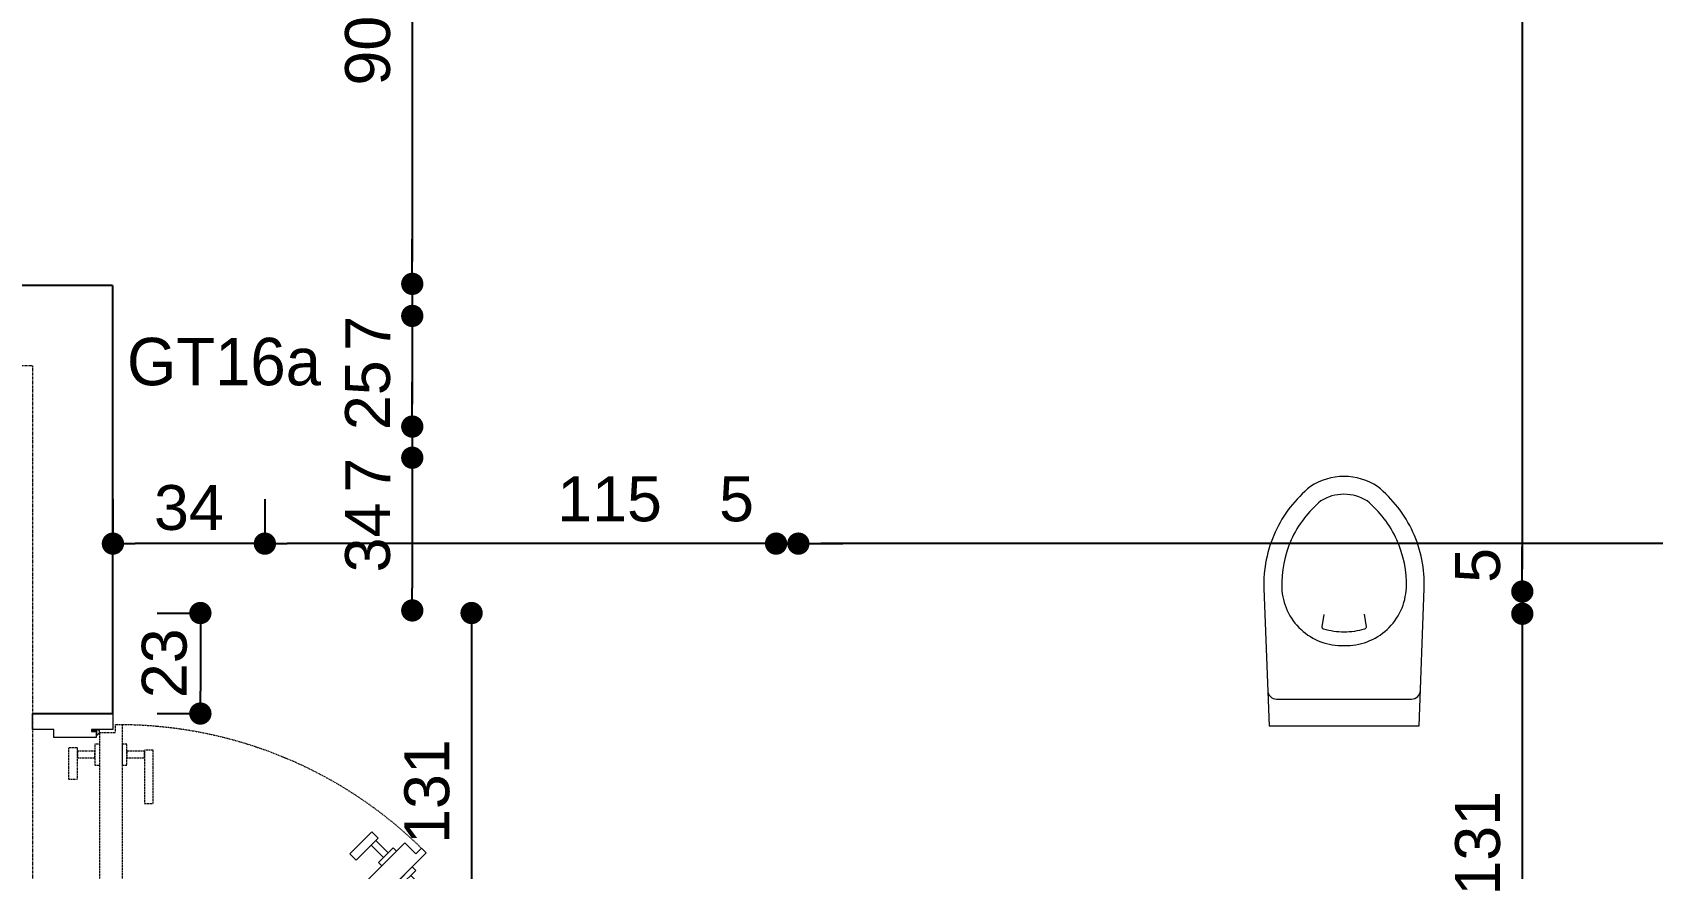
# Model space of a CAD drawing. Header units: centimetres. Extents: x 16433 to 114398, y -50094 to -12305.
# Drawn here: x 31915.9 to 32279.7, y -28917.2 to -28729.3 of the extents above; entities that cross this region are included whole.
import ezdxf

# ---------------------------------------------------------------- set-up
doc = ezdxf.new("R2010")
doc.units = ezdxf.units.CM
doc.header["$LTSCALE"] = 0.5
doc.linetypes.add('Style de ligne -1', pattern=[0.41664, 0.20828, -0.20836])
doc.linetypes.add('Style de ligne -16', pattern=[0.192476, 0.123031, -0.069444])
doc.layers.get('0').update_dxf_attribs({"linetype": 'CONTINUOUS'})
doc.layers.get('DEFPOINTS').update_dxf_attribs({"linetype": 'CONTINUOUS'})
doc.layers.add('3-BAT C-Niveau -2', color=7, linetype='CONTINUOUS')
doc.styles.add('Futura Book', font='')
doc.styles.add('Geneva', font='')
doc.styles.add('Helvetica', font='')
doc.styles.get('Futura Book').set_extended_font_data('Futura Book')
doc.styles.get('Geneva').set_extended_font_data('Geneva')
doc.styles.get('Helvetica').set_extended_font_data('Helvetica')
doc.dimstyles.new('IS', dxfattribs={"dimtxt": 10.08724, "dimasz": 5.007446, "dimexe": 2, "dimexo": 10, "dimgap": 3, "dimtad": 1, "dimdec": 1, "dimtxsty": 'Helvetica', "dimblk": 'DOT', "dimblk1": 'DOT', "dimblk2": 'DOT', "dimcen": 0, "dimdle": 10, "dimazin": 0, "dimtfac": 0.8, "dimtdec": 1, "dimtix": 1, "dimtmove": 0, "dimatfit": 0, "dimldrblk": 'VW_FILLEDARROW-1', "dimfxl": 10, "dimfxlon": 1, "dimfrac": 2, "dimtolj": 1, "dimarcsym": 0})

# ---------------------------------------------------------------- blocks, each defined once
blk = doc.blocks.new('Groupe-5-1')
at = {"color": 7, "linetype": 'Continuous', "lineweight": 18, "flags": 128}
for points in [[(17117.42, -46589.14), (17123.7, -46622.25), (17154.2, -46617.63, 0.116334), (17166.19, -46612.78, 0.116144), (17174.74, -46603.09, 0.147727), (17175.58, -46595.25, 0.147725), (17171.94, -46588.27), (17171.93, -46588.27, 0.11673), (17160.42, -46582.39, 0.115952), (17147.49, -46582.26)], [(17138.28, -46602.33), (17138.28, -46602.34, 0.197992), (17143.6, -46611.16, 0.198081), (17153.6, -46613.66, 0.114919), (17163.8, -46609.56), (17163.8, -46609.55, 0.115526), (17171.13, -46601.36, 0.142778), (17171.65, -46595.99, 0.142778), (17169.2, -46591.19, 0.114832), (17159.39, -46586.26), (17159.37, -46586.25, 0.115368), (17148.39, -46586.18, 0.198081), (17140, -46592.17, 0.198023), (17138.28, -46602.33)]]:
    blk.add_lwpolyline(points, format="xyb", close=True, dxfattribs=at)
for points in [[(17125.15, -46587.36), (17125.15, -46587.36, 0.193855), (17123.92, -46588.22), (17123.91, -46588.23, 0.192143), (17123.63, -46589.69), (17129.28, -46619.46), (17129.28, -46619.46, 0.194357), (17130.09, -46620.72, 0.193855), (17131.54, -46621.06), (17131.55, -46621.06)], [(17145.99, -46605.44), (17143.33, -46606.4, -0.192032), (17142.97, -46606.38), (17142.97, -46606.38), (17142.97, -46606.38, -0.187463), (17142.71, -46606.15, -0.069687), (17141.23, -46601.78), (17141.23, -46601.77, -0.069688), (17141.01, -46597.16, -0.17618), (17141.15, -46596.84), (17141.16, -46596.83, -0.18073), (17141.49, -46596.7), (17141.49, -46596.7), (17144.31, -46596.6)]]:
    blk.add_lwpolyline(points, format="xyb", dxfattribs=at)
blk = doc.blocks.new('PORTES 93_204')
at = {"color": 7, "linetype": 'Continuous', "lineweight": 18}
blk.add_line((10.41, 11.34), (6.87, 14.87), dxfattribs=at)
at = {"color": 8, "linetype": 'Style de ligne -16', "lineweight": 18, "true_color": 0x808080}
blk.add_line((9.01, 6.14), (9.01, 11.14), dxfattribs=at)
at = {"color": 7, "linetype": 'Continuous', "lineweight": 5}
blk.add_line((3.44, 8.68), (3.44, 9.56), dxfattribs=at)
at = {"color": 7, "linetype": 'Continuous', "lineweight": 18, "flags": 128}
for points in [[(62.4, 80.3), (63.81, 78.88), (55.33, 70.4), (53.91, 71.81)], [(63.64, 78.71), (66.4, 75.94), (65.34, 74.88), (62.58, 77.65)], [(67.54, 77.07), (68.3, 76.3), (64.98, 72.98), (64.21, 73.75)], [(69.29, 68.68), (68.52, 69.44), (71.84, 72.77), (72.61, 72)], [(73.18, 67.04), (70.42, 69.81), (71.48, 70.87), (74.24, 68.1)], [(71.24, 62.27), (69.82, 63.68), (74.77, 68.63), (76.19, 67.22)], [(6.62, 11.53), (7.29, 12.2), (8.6, 10.88), (7.94, 10.22)], [(5.88, 4.34), (5.88, 5.84), (6.02, 5.98), (6.7, 5.98), (7.12, 5.56), (7.12, 5.44), (6.2, 5.44), (6.2, 4.34)], [(99.12, 4.34), (99.12, 5.84), (98.98, 5.98), (98.3, 5.98), (97.88, 5.56), (97.88, 5.44), (98.8, 5.44), (98.8, 4.34)]]:
    blk.add_lwpolyline(points, close=True, dxfattribs=at)
at = {"color": 7, "linetype": 'Continuous', "lineweight": 13, "flags": 128}
for points in [[(3.82, 11.82), (4.88, 10.76), (6.14, 12.01), (8.61, 9.54), (73.71, 74.64), (71.24, 77.12), (72.5, 78.38), (71.44, 79.44)], [(2.24, -8.95), (2.24, 9.05), (5.8, 9.05), (5.8, 4.24), (6.3, 4.24), (6.3, 5.35), (7.6, 5.35), (7.6, -4.15), (5.8, -4.15), (5.8, -8.95)], [(102.76, 9.05), (99.2, 9.05), (99.2, 4.24), (98.7, 4.24), (98.7, 5.35), (97.4, 5.35), (97.4, -4.15), (99.2, -4.15), (99.2, -8.95), (102.76, -8.95)]]:
    blk.add_lwpolyline(points, close=True, dxfattribs=at)
at = {"color": 8, "linetype": 'Style de ligne -16', "lineweight": 18, "true_color": 0x808080, "flags": 128}
for points in [[(82.53, 16.14), (82.53, 18.14), (94.53, 18.14), (94.53, 16.14)], [(92.78, 12.23), (92.78, 16.14), (94.28, 16.14), (94.28, 12.23)], [(4.69, 11.14), (4.69, 9.64), (6.47, 9.64), (6.47, 6.14), (98.53, 6.14), (98.53, 9.64), (100.31, 9.64), (100.31, 11.14)], [(91.18, 11.14), (91.18, 12.23), (95.88, 12.23), (95.88, 11.14)], [(6.47, 8.96), (7.41, 8.96), (7.41, 7.1), (6.47, 7.1)], [(91.18, 5.05), (91.18, 6.14), (95.88, 6.14), (95.88, 5.05)], [(92.78, 1.14), (92.78, 5.05), (94.28, 5.05), (94.28, 1.14)], [(88.03, -0.86), (88.03, 1.14), (95.03, 1.14), (95.03, -0.86)]]:
    blk.add_lwpolyline(points, close=True, dxfattribs=at)
at = {"color": 7, "linetype": 'Continuous', "lineweight": 5, "flags": 128}
for points in [[(4.58, 11.05), (4.11, 10.58, 0.143165), (3.92, 10.92, 0.143165), (3.58, 11.1), (4.06, 11.58)], [(3.07, 9.05), (3.07, 9.85, 0.143165), (3.44, 9.74, 0.143165), (3.81, 9.85), (3.81, 9.05)], [(4.69, 10.06), (4.02, 10.06, 0.143165), (4.13, 10.43, 0.143165), (4.02, 10.8), (4.69, 10.8)]]:
    blk.add_lwpolyline(points, format="xyb", close=True, dxfattribs=at)
at = {"color": 7, "linetype": 'Continuous', "lineweight": 18, "flags": 128}
blk.add_lwpolyline([(6.34, 11.42), (5.8, 11.14), (5.19, 10.53), (4.99, 10.73), (5.56, 11.3), (6.28, 11.53), (6.34, 11.42)], dxfattribs=at)
at = {"color": 7, "linetype": 'Continuous', "lineweight": 5, "flags": 128}
for points in [[(2.73, 9.05), (4.75, 9.05), (4.75, 8.68), (2.73, 8.68)], [(2.87, 8.68), (3.44, 8.68), (3.44, 6.99), (2.87, 6.99)], [(3.44, 8.68), (4.01, 8.68), (4.01, 6.99), (3.44, 6.99)]]:
    blk.add_lwpolyline(points, close=True, dxfattribs=at)
at = {"color": 8, "linetype": 'Style de ligne -16', "lineweight": 18, "true_color": 0x808080, "flags": 128}
blk.add_lwpolyline([(6.19, 9.08), (5.61, 9.26), (4.75, 9.26), (4.75, 9.54), (5.55, 9.54), (6.23, 9.2), (6.19, 9.08)], dxfattribs=at)
at = {"color": 7, "linetype": 'Continuous', "lineweight": 5}
for radius in [0.689, 0.429]:
    blk.add_circle((3.44, 10.43), radius, dxfattribs=at)
at = {"color": 8, "linetype": 'Style de ligne -16', "lineweight": 18, "true_color": 0x808080}
blk.add_arc((3.44, 10.43), 96.88, 0.4199, 44.5328, dxfattribs=at)
at = {"color": 7, "insert": (23.88, 22.06), "char_height": 7.5516, "width": 66.7422, "attachment_point": 1, "rotation": 45, "line_spacing_factor": 0.962448, "style": 'Futura Book'}
blk.add_mtext('\\pt26.348,53.073;PP 93*204\\PPF 1/4h\\P', dxfattribs=at)
blk = doc.blocks.new('_DOT')
at = {"color": 0, "linetype": 'ByBlock', "lineweight": -2}
blk.add_line((-0.5, 0), (-1, 0), dxfattribs=at)
at = {"color": 0, "linetype": 'ByBlock', "const_width": 0.5}
blk.add_lwpolyline([(-0.25, 0, 1), (0.25, 0, 1)], format="xyb", close=True, dxfattribs=at)
blk = doc.blocks.new('*D2441')
at = {"layer": '3-BAT C-Niveau -2', "color": 0, "linetype": 'Continuous', "lineweight": -2, "transparency": 16777216}
blk.add_line((31895.04, -28809.16), (31895.04, -30245.77), dxfattribs=at)
at = {"layer": 'DEFPOINTS', "color": 0, "linetype": 'Continuous', "transparency": 16777216}
for p in [(31865.22, -28804.15), (31895.04, -30250.78), (31915.94, -30250.78)]:
    blk.add_point(p, dxfattribs=at)
at = {"layer": '3-BAT C-Niveau -2', "color": 0, "linetype": 'Continuous', "lineweight": -2, "transparency": 16777216, "xscale": 5.007446289062499, "yscale": 5.007446289062499, "zscale": 5.007446289062499}
for p, rotation in [((31895.04, -28804.15), 90), ((31895.04, -30250.78), 270)]:
    blk.add_blockref('_DOT', p, dxfattribs=dict(at, rotation=rotation))
at = {"layer": '3-BAT C-Niveau -2', "color": 0, "linetype": 'Continuous', "lineweight": 5, "transparency": 16777216, "insert": (31885.05, -29657.74), "char_height": 10.087, "attachment_point": 5, "rotation": 90, "style": 'Helvetica'}
blk.add_mtext('\\A1;1447', dxfattribs=at)
blk = doc.blocks.new('VW_FILLEDARROW-1')
at = {"color": 0, "linetype": 'Continuous', "lineweight": 5, "flags": 128}
blk.add_lwpolyline([(-1.997, 0.535), (0, 0), (-1.997, -0.535)], close=True, dxfattribs=at)
blk = doc.blocks.new('*D2526')
at = {"layer": '3-BAT C-Niveau -2', "color": 0, "linetype": 'Continuous', "lineweight": -2, "transparency": 16777216}
blk.add_line((32250.48, -28864.92), (32250.48, -28985.99), dxfattribs=at)
at = {"layer": 'DEFPOINTS', "color": 0, "linetype": 'Continuous', "transparency": 16777216}
for p in [(32401.77, -28859.91), (32250.48, -28990.99), (32256.34, -28990.99)]:
    blk.add_point(p, dxfattribs=at)
at = {"layer": '3-BAT C-Niveau -2', "color": 0, "linetype": 'Continuous', "lineweight": -2, "transparency": 16777216, "xscale": 5.007446289062499, "yscale": 5.007446289062499, "zscale": 5.007446289062499}
for p, rotation in [((32250.48, -28859.91), 90), ((32250.48, -28990.99), 270)]:
    blk.add_blockref('_DOT', p, dxfattribs=dict(at, rotation=rotation))
at = {"layer": '3-BAT C-Niveau -2', "color": 0, "linetype": 'Continuous', "lineweight": 5, "transparency": 16777216, "insert": (32240.5, -28911.46), "char_height": 10.087, "attachment_point": 5, "rotation": 90, "style": 'Helvetica'}
blk.add_mtext('\\A1;131', dxfattribs=at)
blk = doc.blocks.new('*D2527')
at = {"layer": '3-BAT C-Niveau -2', "color": 0, "linetype": 'Continuous', "lineweight": -2, "transparency": 16777216}
for p, q in [((32250.48, -28849.91), (32250.48, -28844.9)), ((32250.48, -28854.91), (32250.48, -28859.91)), ((32250.48, -28864.92), (32250.48, -28869.93))]:
    blk.add_line(p, q, dxfattribs=at)
at = {"layer": 'DEFPOINTS', "color": 0, "linetype": 'Continuous', "transparency": 16777216}
for p in [(32241.04, -28854.91), (32250.48, -28859.91), (32401.77, -28859.91)]:
    blk.add_point(p, dxfattribs=at)
at = {"layer": '3-BAT C-Niveau -2', "color": 0, "linetype": 'Continuous', "lineweight": -2, "transparency": 16777216, "xscale": 5.007446289062499, "yscale": 5.007446289062499, "zscale": 5.007446289062499}
for p, rotation in [((32250.48, -28854.91), 270), ((32250.48, -28859.91), 90)]:
    blk.add_blockref('_DOT', p, dxfattribs=dict(at, rotation=rotation))
at = {"layer": '3-BAT C-Niveau -2', "color": 0, "linetype": 'Continuous', "lineweight": 5, "transparency": 16777216, "insert": (32240.5, -28849.04), "char_height": 10.087, "attachment_point": 5, "rotation": 90, "style": 'Helvetica'}
blk.add_mtext('\\A1;5', dxfattribs=at)
blk = doc.blocks.new('*D2528')
at = {"layer": '3-BAT C-Niveau -2', "color": 0, "linetype": 'Continuous', "lineweight": -2, "transparency": 16777216}
blk.add_line((32250.48, -28403.96), (32250.48, -28849.91), dxfattribs=at)
at = {"layer": 'DEFPOINTS', "color": 0, "linetype": 'Continuous', "transparency": 16777216}
for p in [(32227.64, -28398.95), (32241.04, -28854.91), (32250.48, -28854.91)]:
    blk.add_point(p, dxfattribs=at)
at = {"layer": '3-BAT C-Niveau -2', "color": 0, "linetype": 'Continuous', "lineweight": -2, "transparency": 16777216, "xscale": 5.007446289062499, "yscale": 5.007446289062499, "zscale": 5.007446289062499}
for p, rotation in [((32250.48, -28398.95), 90), ((32250.48, -28854.91), 270)]:
    blk.add_blockref('_DOT', p, dxfattribs=dict(at, rotation=rotation))
at = {"layer": '3-BAT C-Niveau -2', "color": 0, "linetype": 'Continuous', "lineweight": 5, "transparency": 16777216, "insert": (32242.44, -28626.93), "char_height": 10.087, "attachment_point": 5, "rotation": 90, "style": 'Helvetica'}
blk.add_mtext('\\A1;456', dxfattribs=at)
blk = doc.blocks.new('*D2559')
at = {"layer": '3-BAT C-Niveau -2', "color": 0, "linetype": 'Continuous', "lineweight": -2, "transparency": 16777216}
for p, q in [((31934, -28834.15), (31934, -28846.15)), ((31968.12, -28834.15), (31968.12, -28846.15)), ((31963.11, -28844.15), (31939.01, -28844.15))]:
    blk.add_line(p, q, dxfattribs=at)
at = {"layer": 'DEFPOINTS', "color": 0, "linetype": 'Continuous', "transparency": 16777216}
for p in [(31934, -28820.05), (31968.12, -28820.05), (31934, -28844.15)]:
    blk.add_point(p, dxfattribs=at)
at = {"layer": '3-BAT C-Niveau -2', "color": 0, "linetype": 'Continuous', "lineweight": -2, "transparency": 16777216, "xscale": 5.007446289062499, "yscale": 5.007446289062499, "zscale": 5.007446289062499, "rotation": 180}
blk.add_blockref('_DOT', (31934, -28844.15), dxfattribs=at)
at = {"layer": '3-BAT C-Niveau -2', "color": 0, "linetype": 'Continuous', "lineweight": -2, "transparency": 16777216, "xscale": 5.007446289062499, "yscale": 5.007446289062499, "zscale": 5.007446289062499}
blk.add_blockref('_DOT', (31968.12, -28844.15), dxfattribs=at)
at = {"layer": '3-BAT C-Niveau -2', "color": 0, "linetype": 'Continuous', "lineweight": 5, "transparency": 16777216, "insert": (31951.06, -28836.11), "char_height": 10.087, "attachment_point": 5, "style": 'Helvetica'}
blk.add_mtext('\\A1;34', dxfattribs=at)
blk = doc.blocks.new('*D2560')
at = {"layer": '3-BAT C-Niveau -2', "color": 0, "linetype": 'Continuous', "lineweight": -2, "transparency": 16777216}
for p, q in [((31968.12, -28834.15), (31968.12, -28846.15)), ((32077.92, -28844.15), (31973.12, -28844.15)), ((32082.92, -28844.15), (32082.92, -28846.15))]:
    blk.add_line(p, q, dxfattribs=at)
at = {"layer": 'DEFPOINTS', "color": 0, "linetype": 'Continuous', "transparency": 16777216}
for p in [(31968.12, -28820.05), (32082.92, -28840.15), (31968.12, -28844.15)]:
    blk.add_point(p, dxfattribs=at)
at = {"layer": '3-BAT C-Niveau -2', "color": 0, "linetype": 'Continuous', "lineweight": -2, "transparency": 16777216, "xscale": 5.007446289062499, "yscale": 5.007446289062499, "zscale": 5.007446289062499, "rotation": 180}
blk.add_blockref('_DOT', (31968.12, -28844.15), dxfattribs=at)
at = {"layer": '3-BAT C-Niveau -2', "color": 0, "linetype": 'Continuous', "lineweight": -2, "transparency": 16777216, "xscale": 5.007446289062499, "yscale": 5.007446289062499, "zscale": 5.007446289062499}
blk.add_blockref('_DOT', (32082.92, -28844.15), dxfattribs=at)
at = {"layer": '3-BAT C-Niveau -2', "color": 0, "linetype": 'Continuous', "lineweight": 5, "transparency": 16777216, "insert": (32045.52, -28834.17), "char_height": 10.087, "attachment_point": 5, "style": 'Helvetica'}
blk.add_mtext('\\A1;115', dxfattribs=at)
blk = doc.blocks.new('*D2561')
at = {"layer": '3-BAT C-Niveau -2', "color": 0, "linetype": 'Continuous', "lineweight": -2, "transparency": 16777216}
for p, q in [((32077.92, -28844.15), (32072.91, -28844.15)), ((32082.92, -28844.15), (32082.92, -28846.15)), ((32087.92, -28844.15), (32082.92, -28844.15)), ((32087.92, -28844.15), (32087.92, -28846.15)), ((32092.93, -28844.15), (32097.94, -28844.15))]:
    blk.add_line(p, q, dxfattribs=at)
at = {"layer": 'DEFPOINTS', "color": 0, "linetype": 'Continuous', "transparency": 16777216}
for p in [(32087.92, -28837.98), (32082.92, -28840.15), (32082.92, -28844.15)]:
    blk.add_point(p, dxfattribs=at)
at = {"layer": '3-BAT C-Niveau -2', "color": 0, "linetype": 'Continuous', "lineweight": -2, "transparency": 16777216, "xscale": 5.007446289062499, "yscale": 5.007446289062499, "zscale": 5.007446289062499}
blk.add_blockref('_DOT', (32082.92, -28844.15), dxfattribs=at)
at = {"layer": '3-BAT C-Niveau -2', "color": 0, "linetype": 'Continuous', "lineweight": -2, "transparency": 16777216, "xscale": 5.007446289062499, "yscale": 5.007446289062499, "zscale": 5.007446289062499, "rotation": 180}
blk.add_blockref('_DOT', (32087.92, -28844.15), dxfattribs=at)
at = {"layer": '3-BAT C-Niveau -2', "color": 0, "linetype": 'Continuous', "lineweight": 5, "transparency": 16777216, "insert": (32074.04, -28834.17), "char_height": 10.087, "attachment_point": 5, "style": 'Helvetica'}
blk.add_mtext('\\A1;5', dxfattribs=at)
blk = doc.blocks.new('*D2562')
at = {"layer": '3-BAT C-Niveau -2', "color": 0, "linetype": 'Continuous', "lineweight": -2, "transparency": 16777216}
for p, q in [((32087.92, -28844.15), (32087.92, -28846.15)), ((32590.27, -28844.15), (32092.93, -28844.15)), ((32595.28, -28844.15), (32595.28, -28846.15))]:
    blk.add_line(p, q, dxfattribs=at)
at = {"layer": 'DEFPOINTS', "color": 0, "linetype": 'Continuous', "transparency": 16777216}
for p in [(32087.92, -28837.98), (32595.28, -28837.98), (32087.92, -28844.15)]:
    blk.add_point(p, dxfattribs=at)
at = {"layer": '3-BAT C-Niveau -2', "color": 0, "linetype": 'Continuous', "lineweight": -2, "transparency": 16777216, "xscale": 5.007446289062499, "yscale": 5.007446289062499, "zscale": 5.007446289062499, "rotation": 180}
blk.add_blockref('_DOT', (32087.92, -28844.15), dxfattribs=at)
at = {"layer": '3-BAT C-Niveau -2', "color": 0, "linetype": 'Continuous', "lineweight": -2, "transparency": 16777216, "xscale": 5.007446289062499, "yscale": 5.007446289062499, "zscale": 5.007446289062499}
blk.add_blockref('_DOT', (32595.28, -28844.15), dxfattribs=at)
at = {"layer": '3-BAT C-Niveau -2', "color": 0, "linetype": 'Continuous', "lineweight": 5, "transparency": 16777216, "insert": (32341.6, -28836.11), "char_height": 10.087, "attachment_point": 5, "style": 'Helvetica'}
blk.add_mtext('\\A1;507', dxfattribs=at)
blk = doc.blocks.new('*D2563')
at = {"layer": '3-BAT C-Niveau -2', "color": 0, "linetype": 'Continuous', "lineweight": -2, "transparency": 16777216}
blk.add_line((32001.22, -28829.87), (32001.22, -28854.15), dxfattribs=at)
at = {"layer": 'DEFPOINTS', "color": 0, "linetype": 'Continuous', "transparency": 16777216}
for p in [(32004.72, -28824.86), (32001.22, -28859.16), (32002.54, -28859.16)]:
    blk.add_point(p, dxfattribs=at)
at = {"layer": '3-BAT C-Niveau -2', "color": 0, "linetype": 'Continuous', "lineweight": -2, "transparency": 16777216, "xscale": 5.007446289062499, "yscale": 5.007446289062499, "zscale": 5.007446289062499}
for p, rotation in [((32001.22, -28824.86), 90), ((32001.22, -28859.16), 270)]:
    blk.add_blockref('_DOT', p, dxfattribs=dict(at, rotation=rotation))
at = {"layer": '3-BAT C-Niveau -2', "color": 0, "linetype": 'Continuous', "lineweight": 5, "transparency": 16777216, "insert": (31991.24, -28842.78), "char_height": 10.087, "attachment_point": 5, "rotation": 90, "style": 'Helvetica'}
blk.add_mtext('\\A1;34', dxfattribs=at)
blk = doc.blocks.new('*D2564')
at = {"layer": '3-BAT C-Niveau -2', "color": 0, "linetype": 'Continuous', "lineweight": -2, "transparency": 16777216}
for p, q in [((32001.22, -28812.86), (32001.22, -28807.85)), ((32001.22, -28817.86), (32001.22, -28824.86)), ((32001.22, -28829.87), (32001.22, -28834.88))]:
    blk.add_line(p, q, dxfattribs=at)
at = {"layer": 'DEFPOINTS', "color": 0, "linetype": 'Continuous', "transparency": 16777216}
for p in [(32003.22, -28817.86), (32001.22, -28824.86), (32004.72, -28824.86)]:
    blk.add_point(p, dxfattribs=at)
at = {"layer": '3-BAT C-Niveau -2', "color": 0, "linetype": 'Continuous', "lineweight": -2, "transparency": 16777216, "xscale": 5.007446289062499, "yscale": 5.007446289062499, "zscale": 5.007446289062499}
for p, rotation in [((32001.22, -28817.86), 270), ((32001.22, -28824.86), 90)]:
    blk.add_blockref('_DOT', p, dxfattribs=dict(at, rotation=rotation))
at = {"layer": '3-BAT C-Niveau -2', "color": 0, "linetype": 'Continuous', "lineweight": 5, "transparency": 16777216, "insert": (31991.24, -28828.79), "char_height": 10.087, "attachment_point": 5, "rotation": 90, "style": 'Helvetica'}
blk.add_mtext('\\A1;7', dxfattribs=at)
blk = doc.blocks.new('*D2565')
at = {"layer": '3-BAT C-Niveau -2', "color": 0, "linetype": 'Continuous', "lineweight": -2, "transparency": 16777216}
blk.add_line((32001.22, -28798.01), (32001.22, -28812.86), dxfattribs=at)
at = {"layer": 'DEFPOINTS', "color": 0, "linetype": 'Continuous', "transparency": 16777216}
for p in [(31989.22, -28793), (32001.22, -28817.86), (32003.22, -28817.86)]:
    blk.add_point(p, dxfattribs=at)
at = {"layer": '3-BAT C-Niveau -2', "color": 0, "linetype": 'Continuous', "lineweight": -2, "transparency": 16777216, "xscale": 5.007446289062499, "yscale": 5.007446289062499, "zscale": 5.007446289062499}
for p, rotation in [((32001.22, -28793), 90), ((32001.22, -28817.86), 270)]:
    blk.add_blockref('_DOT', p, dxfattribs=dict(at, rotation=rotation))
at = {"layer": '3-BAT C-Niveau -2', "color": 0, "linetype": 'Continuous', "lineweight": 5, "transparency": 16777216, "insert": (31991.24, -28810.82), "char_height": 10.087, "attachment_point": 5, "rotation": 90, "style": 'Helvetica'}
blk.add_mtext('\\A1;25', dxfattribs=at)
blk = doc.blocks.new('*D2566')
at = {"layer": '3-BAT C-Niveau -2', "color": 0, "linetype": 'Continuous', "lineweight": -2, "transparency": 16777216}
for p, q in [((32001.22, -28780.8), (32001.22, -28775.79)), ((32001.22, -28785.8), (32001.22, -28793)), ((32001.22, -28798.01), (32001.22, -28803.02))]:
    blk.add_line(p, q, dxfattribs=at)
at = {"layer": 'DEFPOINTS', "color": 0, "linetype": 'Continuous', "transparency": 16777216}
for p in [(31999.22, -28785.8), (31989.22, -28793), (32001.22, -28793)]:
    blk.add_point(p, dxfattribs=at)
at = {"layer": '3-BAT C-Niveau -2', "color": 0, "linetype": 'Continuous', "lineweight": -2, "transparency": 16777216, "xscale": 5.007446289062499, "yscale": 5.007446289062499, "zscale": 5.007446289062499}
for p, rotation in [((32001.22, -28785.8), 270), ((32001.22, -28793), 90)]:
    blk.add_blockref('_DOT', p, dxfattribs=dict(at, rotation=rotation))
at = {"layer": '3-BAT C-Niveau -2', "color": 0, "linetype": 'Continuous', "lineweight": 5, "transparency": 16777216, "insert": (31991.24, -28796.93), "char_height": 10.087, "attachment_point": 5, "rotation": 90, "style": 'Helvetica'}
blk.add_mtext('\\A1;7', dxfattribs=at)
blk = doc.blocks.new('*D2567')
at = {"layer": '3-BAT C-Niveau -2', "color": 0, "linetype": 'Continuous', "lineweight": -2, "transparency": 16777216}
blk.add_line((32001.22, -28701.01), (32001.22, -28780.8), dxfattribs=at)
at = {"layer": 'DEFPOINTS', "color": 0, "linetype": 'Continuous', "transparency": 16777216}
for p in [(32031.22, -28696), (31999.22, -28785.8), (32001.22, -28785.8)]:
    blk.add_point(p, dxfattribs=at)
at = {"layer": '3-BAT C-Niveau -2', "color": 0, "linetype": 'Continuous', "lineweight": -2, "transparency": 16777216, "xscale": 5.007446289062499, "yscale": 5.007446289062499, "zscale": 5.007446289062499}
for p, rotation in [((32001.22, -28696), 90), ((32001.22, -28785.8), 270)]:
    blk.add_blockref('_DOT', p, dxfattribs=dict(at, rotation=rotation))
at = {"layer": '3-BAT C-Niveau -2', "color": 0, "linetype": 'Continuous', "lineweight": 5, "transparency": 16777216, "insert": (31991.24, -28733.42), "char_height": 10.087, "attachment_point": 5, "rotation": 90, "style": 'Helvetica'}
blk.add_mtext('\\A1;90', dxfattribs=at)
blk = doc.blocks.new('*D2241')
at = {"layer": '3-BAT C-Niveau -2', "color": 0, "linetype": 'Continuous', "lineweight": -2, "transparency": 16777216}
for p, q in [((31943.93, -28859.74), (31955.64, -28859.74)), ((31953.64, -28864.75), (31953.64, -28877.31)), ((31943.97, -28882.32), (31955.64, -28882.32))]:
    blk.add_line(p, q, dxfattribs=at)
at = {"layer": 'DEFPOINTS', "color": 0, "linetype": 'Continuous', "transparency": 16777216}
for p in [(31933.93, -28859.74), (31933.97, -28882.32), (31953.64, -28882.32)]:
    blk.add_point(p, dxfattribs=at)
at = {"layer": '3-BAT C-Niveau -2', "color": 0, "linetype": 'Continuous', "lineweight": -2, "transparency": 16777216, "xscale": 5.007446289062499, "yscale": 5.007446289062499, "zscale": 5.007446289062499}
for p, rotation in [((31953.64, -28859.74), 90), ((31953.64, -28882.32), 270)]:
    blk.add_blockref('_DOT', p, dxfattribs=dict(at, rotation=rotation))
at = {"layer": '3-BAT C-Niveau -2', "color": 0, "linetype": 'Continuous', "lineweight": 5, "transparency": 16777216, "insert": (31945.59, -28871.03), "char_height": 10.087, "attachment_point": 5, "rotation": 90, "style": 'Helvetica'}
blk.add_mtext('\\A1;23', dxfattribs=at)
blk = doc.blocks.new('*D2253')
at = {"layer": '3-BAT C-Niveau -2', "color": 0, "linetype": 'Continuous', "lineweight": -2, "transparency": 16777216}
blk.add_line((32014.54, -28864.75), (32014.54, -28985.99), dxfattribs=at)
at = {"layer": 'DEFPOINTS', "color": 0, "linetype": 'Continuous', "transparency": 16777216}
for p in [(31994.44, -28859.74), (32014.54, -28990.99), (32034.47, -28990.99)]:
    blk.add_point(p, dxfattribs=at)
at = {"layer": '3-BAT C-Niveau -2', "color": 0, "linetype": 'Continuous', "lineweight": -2, "transparency": 16777216, "xscale": 5.007446289062499, "yscale": 5.007446289062499, "zscale": 5.007446289062499}
for p, rotation in [((32014.54, -28859.74), 90), ((32014.54, -28990.99), 270)]:
    blk.add_blockref('_DOT', p, dxfattribs=dict(at, rotation=rotation))
at = {"layer": '3-BAT C-Niveau -2', "color": 0, "linetype": 'Continuous', "lineweight": 5, "transparency": 16777216, "insert": (32004.55, -28899.85), "char_height": 10.087, "attachment_point": 5, "rotation": 90, "style": 'Helvetica'}
blk.add_mtext('\\A1;131', dxfattribs=at)

msp = doc.modelspace()

# ---------------------------------------------------------------- linework, layer by layer
at = {"layer": '3-BAT C-Niveau -2', "color": 7, "linetype": 'Continuous', "lineweight": 25}
for p, q in [((31933.919, -28786.155), (31773.924, -28786.155)), ((31933.919, -28786.155), (31773.924, -28786.155)), ((31933.919, -28786.155), (31933.92, -28882.319)), ((31933.919, -28786.155), (31933.92, -28882.319)), ((31915.92, -28882.319), (31933.92, -28882.319))]:
    msp.add_line(p, q, dxfattribs=at)
at = {"layer": '3-BAT C-Niveau -2', "color": 251, "linetype": 'Style de ligne -1', "lineweight": 5, "true_color": 0x616161, "flags": 128}
msp.add_lwpolyline([(31791.934, -30997.435), (31791.924, -28804.155), (31915.928, -28804.155), (31915.941, -31094.236)], dxfattribs=at)

# ---------------------------------------------------------------- block references
at = {"layer": '3-BAT C-Niveau -2', "color": 7, "rotation": 79.27640525614329}
msp.add_blockref('Groupe-5-1', (-16766.963, -37034.655), dxfattribs=at)
at = {"layer": '3-BAT C-Niveau -2', "color": 7, "xscale": -1, "rotation": 270.0005213971519}
msp.add_blockref('PORTES 93_204', (31924.921, -28985.082), dxfattribs=at)

# ---------------------------------------------------------------- texts
at = {"layer": '3-BAT C-Niveau -2', "color": 5, "true_color": 0x0000ff, "insert": (31937.155, -28797.925), "char_height": 10.65683, "attachment_point": 1, "line_spacing_factor": 0.25, "style": 'Geneva'}
msp.add_mtext('\\pt36.457;GT16a', dxfattribs=at)

# ---------------------------------------------------------------- dimensions: what is measured, and where the dimension line sits
at = {"layer": '3-BAT C-Niveau -2', "color": 7, "linetype": 'Continuous', "lineweight": 5}
for base, p1, p2, override, picture, middle in [((32250.482, -28854.915), (32227.636, -28398.951), (32241.037, -28854.915), {"dimtxt": 10.08724, "dimdec": 0, "dimpost": '<>', "dimtxsty": 'Helvetica', "dimse1": 1, "dimse2": 1, "dimtmove": 2}, '*D2528', (32242.439, -28626.933)), ((31953.637, -28882.319), (31933.932, -28859.743), (31933.97, -28882.319), {"dimtxt": 10.08724, "dimdec": 0, "dimpost": '<>', "dimtxsty": 'Helvetica', "dimtmove": 2}, '*D2241', (31945.594, -28871.031))]:
    dim = msp.add_linear_dim(base=base, p1=p1, p2=p2, angle=90, dimstyle='IS', override=override, dxfattribs=at)
    dim.commit()
    dim.dimension.update_dxf_attribs({"geometry": picture, "text_midpoint": middle})
for base, p1, p2, override, picture, middle in [((32001.225, -28785.804), (32031.225, -28696.003), (31999.225, -28785.804), {"dimtxt": 10.08724, "dimdec": 0, "dimpost": '<>', "dimtxsty": 'Helvetica', "dimse1": 1, "dimse2": 1, "dimtmove": 2}, '*D2567', (31991.24, -28733.42)), ((32001.225, -28793.003), (31999.225, -28785.804), (31989.225, -28793.003), {"dimtxt": 10.08724, "dimdec": 0, "dimpost": '<>', "dimtxsty": 'Helvetica', "dimse1": 1, "dimse2": 1, "dimtix": 0, "dimtmove": 2}, '*D2566', (31991.24, -28796.927)), ((32001.225, -28817.863), (31989.225, -28793.003), (32003.225, -28817.863), {"dimtxt": 10.08724, "dimdec": 0, "dimpost": '<>', "dimtxsty": 'Helvetica', "dimse1": 1, "dimse2": 1, "dimtmove": 2}, '*D2565', (31991.24, -28810.822)), ((31895.037, -30250.781), (31865.225, -28804.155), (31915.937, -30250.781), {"dimtxt": 10.08724, "dimdec": 0, "dimpost": '<>', "dimtxsty": 'Helvetica', "dimse1": 1, "dimse2": 1, "dimtmove": 2}, '*D2441', (31885.052, -29657.735)), ((32001.225, -28824.863), (32003.225, -28817.863), (32004.725, -28824.863), {"dimtxt": 10.08724, "dimdec": 0, "dimpost": '<>', "dimtxsty": 'Helvetica', "dimse1": 1, "dimse2": 1, "dimtix": 0, "dimtmove": 2}, '*D2564', (31991.24, -28828.787)), ((32001.225, -28859.159), (32004.725, -28824.863), (32002.537, -28859.159), {"dimtxt": 10.08724, "dimdec": 0, "dimpost": '<>', "dimtxsty": 'Helvetica', "dimse1": 1, "dimse2": 1, "dimtmove": 2}, '*D2563', (31991.24, -28842.78)), ((32250.482, -28859.915), (32241.037, -28854.915), (32401.773, -28859.915), {"dimtxt": 10.08724, "dimdec": 0, "dimpost": '<>', "dimtxsty": 'Helvetica', "dimse1": 1, "dimse2": 1, "dimtix": 0, "dimtmove": 2}, '*D2527', (32240.497, -28849.042)), ((32014.537, -28990.995), (31994.437, -28859.743), (32034.468, -28990.995), {"dimtxt": 10.08724, "dimdec": 0, "dimpost": '<>', "dimtxsty": 'Helvetica', "dimse1": 1, "dimse2": 1, "dimtmove": 2}, '*D2253', (32004.552, -28899.848)), ((32250.482, -28990.994), (32401.773, -28859.915), (32256.337, -28990.994), {"dimtxt": 10.08724, "dimdec": 0, "dimpost": '<>', "dimtxsty": 'Helvetica', "dimse1": 1, "dimse2": 1, "dimtmove": 2}, '*D2526', (32240.497, -28911.461))]:
    dim = msp.add_linear_dim(base=base, p1=p1, p2=p2, angle=90, dimstyle='IS', override=override, dxfattribs=at)
    dim.commit()
    dim.dimension.update_dxf_attribs({"geometry": picture, "text_midpoint": middle, "dimtype": 160})
for base, p1, p2, picture, middle in [((31934.005, -28844.155), (31968.116, -28820.046), (31934.005, -28820.046), '*D2559', (31951.06, -28836.111)), ((32087.924, -28844.155), (32595.279, -28837.978), (32087.924, -28837.978), '*D2562', (32341.602, -28836.111))]:
    dim = msp.add_linear_dim(base=base, p1=p1, p2=p2, dimstyle='IS', override={"dimtxt": 10.08724, "dimdec": 0, "dimpost": '<>', "dimtxsty": 'Helvetica', "dimtmove": 2}, dxfattribs=at)
    dim.commit()
    dim.dimension.update_dxf_attribs({"geometry": picture, "text_midpoint": middle})
for base, p1, p2, override, picture, middle in [((31968.116, -28844.155), (32082.924, -28840.155), (31968.116, -28820.046), {"dimtxt": 10.08724, "dimdec": 0, "dimpost": '<>', "dimtxsty": 'Helvetica', "dimtmove": 2}, '*D2560', (32045.52, -28834.17)), ((32082.924, -28844.155), (32087.924, -28837.978), (32082.924, -28840.155), {"dimtxt": 10.08724, "dimdec": 0, "dimpost": '<>', "dimtxsty": 'Helvetica', "dimtix": 0, "dimtmove": 2}, '*D2561', (32074.039, -28834.17))]:
    dim = msp.add_linear_dim(base=base, p1=p1, p2=p2, dimstyle='IS', override=override, dxfattribs=at)
    dim.commit()
    dim.dimension.update_dxf_attribs({"geometry": picture, "text_midpoint": middle, "dimtype": 160})

doc.saveas('drawing.dxf')
